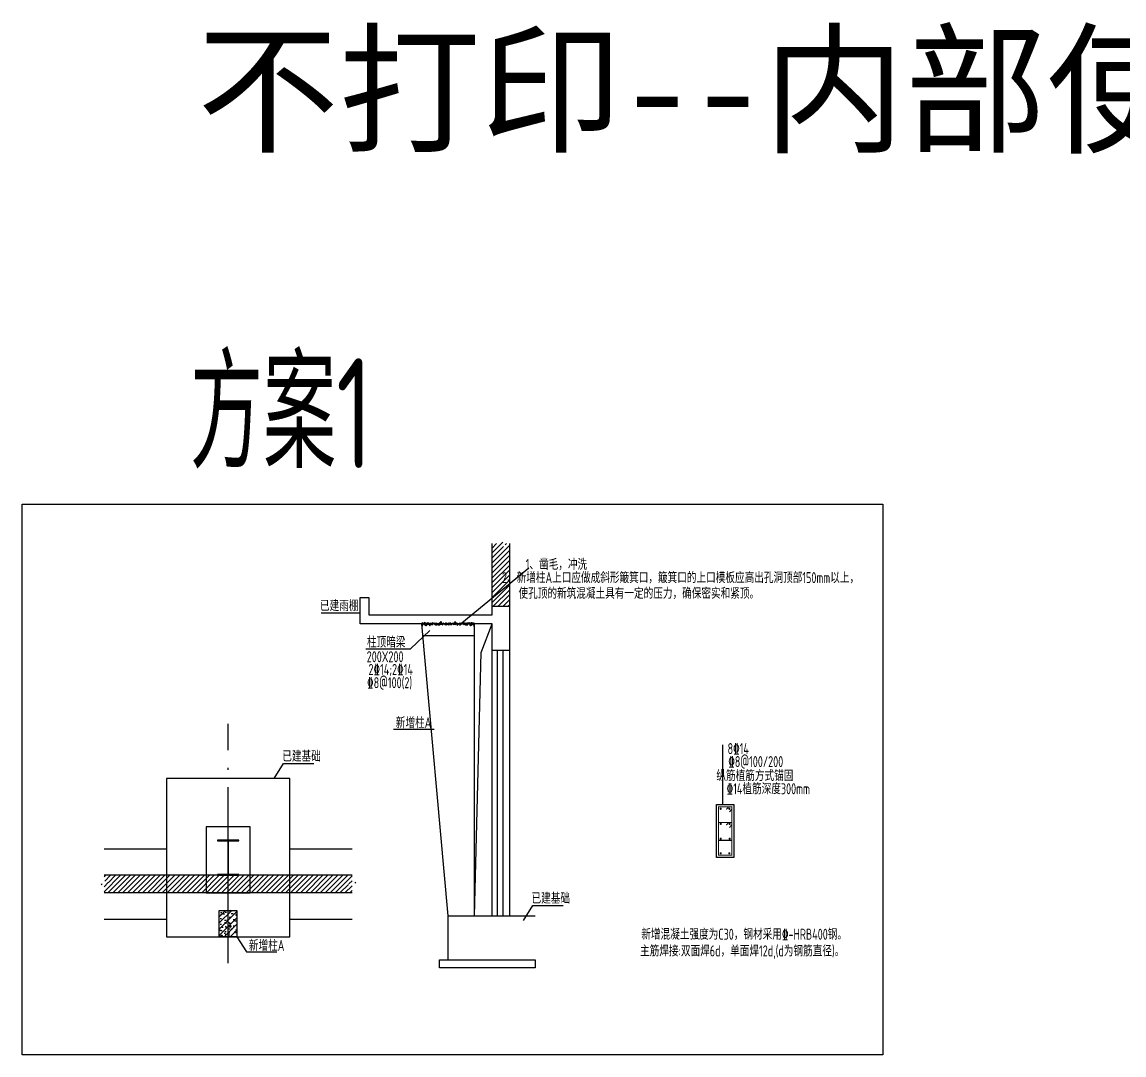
# Model space of a CAD drawing. Extents: x 32461 to 372567, y -698896 to 182569.
# Drawn here: x 95732 to 108254, y 170835 to 182569 of the extents above; entities that cross this region are included whole.
import ezdxf
from ezdxf.enums import TextEntityAlignment as Align

# ---------------------------------------------------------------- set-up
doc = ezdxf.new("R2010")
doc.units = 0
doc.header["$LTSCALE"] = 1000
doc.header["$MEASUREMENT"] = 0
doc.linetypes.add('DOTE', pattern=[2.42, 2, -0.2, 0.02, -0.2])
for name, color, linetype in [('DOTE', 252, 'CONTINUOUS'), ('GZ', 30, 'CONTINUOUS'), ('PUB_HATCH', 8, 'CONTINUOUS'), ('PUB_TEXT', 7, 'CONTINUOUS'), ('PUB_TITLE', 4, 'CONTINUOUS'), ('REIN', 1, 'CONTINUOUS'), ('S1', 2, 'CONTINUOUS'), ('S_BEAMDIMMASS', 2, 'CONTINUOUS'), ('WALL', 6, 'CONTINUOUS'), ('基础', 2, 'CONTINUOUS'), ('柱', 2, 'CONTINUOUS'), ('钢柱', 3, 'CONTINUOUS')]:
    doc.layers.add(name, color=color, linetype=linetype)
doc.styles.add('TSSD_REIN', font='atssdeng.shx', dxfattribs={"width": 0.7, "bigfont": 'atssdchn.shx'})
doc.styles.add('黑体', font='simhei.ttf', dxfattribs={"width": 0.6, "height": 4.3})
pattern_1 = [(45, (-159547.795, 227306.08), (-28.0633004, 28.0633004), [])]

msp = doc.modelspace()

# ---------------------------------------------------------------- hatches: boundary and pattern name
at = {"layer": 'GZ'}
h = msp.add_hatch(dxfattribs=at)
h.set_pattern_fill('钢筋混凝土', color=256, scale=20, style=0)
h.set_pattern_definition([(225, (151558.44, 247980.683), (35.35534, -35.35534), []), (230, (151558.44, 247980.68), (-143.45204, 12.55043), [15, -165]), (175, (151558.44, 247980.68), (27.75027, -150.43843), [12, -132]), (280.4514, (151546.48, 247981.73), (-115.70188, -137.8879), [12.74804, -140.22842]), (226.1842, (151558.44, 247940.68), (-213.4482, 33.1038), [22.5, -247.5]), (276.6356, (151540.65, 247943.44), (-186.93254, -194.82357), [19.12206, -210.3426]), (171.1842, (151558.44, 247940.68), (-186.9324, -194.8237), [18, -198]), (201, (151538.44, 247950.68), (-119.38141, 80.52378), [15, -165]), (146, (151538.44, 247950.68), (-48.66307, -145.03), [12, -132]), (251.4514, (151528.49, 247957.4), (-168.04453, -64.5061), [12.74804, -140.22842]), (217.5, (151558.44, 247980.683), (-2.43197, -66.57877), [0, -130.4, 0, -134, 0, -132.5]), (187.5, (151558.44, 247980.68), (-52.61391, -78.88234), [0, -76.4, 0, -127.4, 0, -50.5]), (147.5, (151603.04, 247980.683), (-106.764487, 4.510974), [0, -50, 0, -156, 0, -207]), (137.5, (151623.04, 247980.68), (-116.63723, -20.021), [0, -65, 0, -103.6, 0, -147])])
h.paths.add_polyline_path([(98173.8, 172175.5), (97973.8, 172175.5), (97973.8, 172475.5), (98173.8, 172475.5)])
at = {"layer": 'PUB_HATCH'}
h = msp.add_hatch(dxfattribs=at)
h.set_pattern_fill('ANSI31', color=256, scale=25, style=0)
h.set_pattern_definition(pattern_1)
h.paths.add_polyline_path([(101273.8, 176644.2), (101226.9, 176644.2), (101208.3, 176591.7), (101189.8, 176696.7), (101170.7, 176644.2), (101073.8, 176644.2), (101073.8, 176025.8), (101273.8, 176190.6)])
h.paths.add_polyline_path([(101273.8, 176190.6), (101073.8, 176025.8), (101073.8, 175933.4), (101273.8, 175933.4)])
h = msp.add_hatch(dxfattribs=at)
h.set_pattern_fill('ANSI31', color=256, scale=25, style=0)
h.set_pattern_definition(pattern_1)
h.paths.add_polyline_path([(97373.8, 172875.5), (96663.9, 172875.5), (96663.9, 172812.2), (96716.4, 172793.1), (96611.4, 172774.6), (96663.9, 172755.9), (96663.9, 172675.5), (97373.8, 172675.5)])
h.paths.add_polyline_path([(97823.8, 172875.5), (97373.8, 172875.5), (97373.8, 172675.5), (97823.8, 172675.5)])
h.paths.add_polyline_path([(98073.8, 172875.5), (97823.8, 172875.5), (97823.8, 172675.5), (98073.8, 172675.5)])
h.paths.add_polyline_path([(98323.8, 172875.5), (98073.8, 172875.5), (98073.8, 172675.5), (98323.8, 172675.5)])
h.paths.add_polyline_path([(98773.8, 172875.5), (98323.8, 172875.5), (98323.8, 172675.5), (98773.8, 172675.5)])
h.paths.add_polyline_path([(99431.2, 172774.6), (99536.2, 172793.1), (99483.7, 172812.2), (99483.7, 172875.5), (98773.8, 172875.5), (98773.8, 172675.5), (99483.7, 172675.5), (99483.7, 172755.9)])
h.paths.add_polyline_path([(97578.2, 172679.6), (97578.2, 172871.4), (97690.7, 172871.4), (97690.7, 172679.6)], flags=24)

# ---------------------------------------------------------------- linework, layer by layer
at = {"layer": 'DOTE', "color": 251, "linetype": 'DOTE'}
for p, q in [((98073.8, 171875.5), (98073.8, 174597.7)), ((99483.7, 172875.5), (96663.9, 172875.5))]:
    msp.add_line(p, q, dxfattribs=at)
at = {"layer": 'GZ'}
msp.add_lwpolyline([(98173.8, 172175.5), (97973.8, 172175.5), (97973.8, 172475.5), (98173.8, 172475.5)], close=True, dxfattribs=at)
at = {"layer": 'PUB_HATCH'}
msp.add_line((100285.9, 175599.2), (100873.8, 175599.2), dxfattribs=at)
msp.add_lwpolyline([(95732, 177091.3), (105515.4, 177091.3), (105515.4, 170834.6), (95732, 170834.6)], close=True, dxfattribs=at)
for points in [[(100873.2, 175733.4), (100854.4, 175723), (100850.4, 175742.6), (100830.1, 175711.5), (100824, 175742.6), (100811.1, 175719.6), (100801.7, 175746.6), (100782.8, 175709.5), (100764.5, 175743.9), (100757.1, 175722.3), (100730.7, 175743.2), (100726.6, 175725), (100707.7, 175733.4), (100679.3, 175722.3), (100650.9, 175758.8), (100647.5, 175727.7), (100635.4, 175721.6), (100635.4, 175733.4), (100601.6, 175723.7), (100578.4, 175740), (100565.5, 175716.3), (100549.3, 175746.7), (100542.5, 175718.4), (100518.9, 175745.4), (100508.7, 175727.1), (100496.6, 175742), (100495.2, 175721.1), (100477.6, 175746.7), (100470.9, 175713), (100442.5, 175744.7), (100440.4, 175715), (100422.2, 175743.4), (100406.6, 175727.8), (100391.1, 175749.4), (100387.7, 175721.1), (100366.1, 175742), (100366.1, 175733.4), (100355.9, 175717.7), (100341.7, 175748.1), (100320.8, 175708.9), (100310.6, 175733.4), (100309.3, 175750.8), (100295.1, 175721.1), (100283.6, 175747.4), (100280.2, 175706.9), (100273.8, 175733.4)], [(100274.3, 175733.4), (100293.1, 175723), (100297.2, 175742.6), (100317.4, 175711.5), (100323.5, 175742.6), (100336.4, 175719.6), (100345.8, 175746.6), (100364.8, 175709.5), (100383, 175743.9), (100390.5, 175722.3), (100416.8, 175743.2), (100420.9, 175725), (100439.8, 175733.4), (100468.2, 175722.3), (100496.6, 175758.8), (100500, 175727.7), (100512.2, 175721.6), (100512.2, 175733.4), (100546, 175723.7), (100569.2, 175740), (100582, 175716.3), (100598.2, 175746.7), (100605, 175718.4), (100628.7, 175745.4), (100638.8, 175727.1), (100651, 175742), (100652.3, 175721.1), (100669.9, 175746.7), (100676.7, 175713), (100705.1, 175744.7), (100707.1, 175715), (100725.3, 175743.4), (100740.9, 175727.8), (100756.4, 175749.4), (100759.8, 175721.1), (100781.4, 175742), (100781.4, 175733.4), (100791.6, 175717.7), (100805.8, 175748.1), (100826.7, 175708.9), (100836.9, 175733.4), (100838.2, 175750.8), (100852.4, 175721.1), (100863.9, 175747.4), (100867.3, 175706.9), (100873.8, 175733.4)], [(100873.8, 172414.7), (100949.9, 175407.5), (101073.8, 175733.4)]]:
    msp.add_lwpolyline(points, dxfattribs=at)
at = {"layer": 'PUB_TITLE'}
for p, q in [((101073.8, 175833.4), (101073.8, 176644.2)), ((101273.8, 172414.7), (101273.8, 176644.2)), ((99573.8, 175733.4), (99573.8, 176033.4)), ((99573.8, 176033.4), (99673.8, 176033.4)), ((99673.8, 176033.4), (99673.8, 175833.4)), ((101073.8, 175933.4), (101273.8, 175933.4)), ((99673.8, 175833.4), (101073.8, 175833.4)), ((101073.8, 175733.4), (99573.8, 175733.4)), ((100573.8, 172414.7), (100273.8, 175733.4)), ((100873.8, 172414.7), (100873.8, 175733.4)), ((101073.8, 172414.7), (101073.8, 175733.4)), ((101073.8, 175433.4), (101273.8, 175433.4)), ((100573.8, 172414.7), (101562.8, 172414.7)), ((100573.8, 171914.7), (100573.8, 172414.7)), ((100573.8, 171914.7), (101562.8, 171914.7))]:
    msp.add_line(p, q, dxfattribs=at)
msp.add_lwpolyline([(100474.7, 171914.7), (101562.8, 171914.7), (101562.8, 171825), (100474.7, 171825)], close=True, dxfattribs=at)
at = {"layer": 'REIN', "const_width": 12.5}
for points in [[(103647, 173653.2), (103797, 173653.2), (103797, 173103.2), (103647, 173103.2)], [(103647, 173475.9), (103797, 173475.9), (103797, 173273.2), (103647, 173273.2)]]:
    msp.add_lwpolyline(points, close=True, dxfattribs=at)
for points in [[(103677.5, 173631.5, 1), (103665, 173631.5, 1)], [(103776.4, 173631.5, 1), (103763.9, 173631.5, 1)], [(103677.5, 173459.9, 1), (103665, 173459.9, 1)], [(103766.4, 173459.9, -1), (103778.9, 173459.9, -1)], [(103677.5, 173291.5, 1), (103665, 173291.5, 1)], [(103766.4, 173291.5, -1), (103778.9, 173291.5, -1)], [(103677.5, 173124.9, -1), (103665, 173124.9, -1)], [(103776.4, 173124.9, -1), (103763.9, 173124.9, -1)]]:
    msp.add_lwpolyline(points, format="xyb", close=True, dxfattribs=at)
for points in [[(103762, 173655), (103734.9, 173622.4)], [(103797.4, 173627.1), (103770.3, 173594.5)], [(103762, 173477.8), (103734.9, 173445.1)], [(103797.4, 173449.9), (103770.3, 173417.3)]]:
    msp.add_lwpolyline(points, dxfattribs=at)
at = {"layer": 'S1'}
for p, q in [((96663.9, 173175.5), (97373.8, 173175.5)), ((98773.8, 173175.5), (99483.7, 173175.5)), ((96663.9, 172375.5), (97373.8, 172375.5)), ((98773.8, 172375.5), (99483.7, 172375.5))]:
    msp.add_line(p, q, dxfattribs=at)
at = {"layer": 'S_BEAMDIMMASS'}
for p, q in [((101130.9, 175433.4), (101130.9, 172414.7)), ((101197.4, 175433.4), (101197.4, 172414.7)), ((103696.2, 173678.2), (103696.2, 174357.3))]:
    msp.add_line(p, q, dxfattribs=at)
for points in [[(100730.7, 175743.2), (101492.2, 176370.4)], [(99133, 175856.7), (99133, 175856.7), (99573.8, 175856.7)], [(99637.8, 175450), (99637.8, 175450), (100145.2, 175450), (100365.6, 175657.3)], [(99951.3, 174534.2), (99951.3, 174534.2), (100413.5, 174534.2)], [(98596.8, 173975.5), (98705, 174146.7), (99049.6, 174146.7)], [(101429, 172361), (101537.2, 172532.2), (101881.8, 172532.2)], [(98173.8, 172175.5), (98281.9, 172004.3), (98626.6, 172004.3)]]:
    msp.add_lwpolyline(points, dxfattribs=at)
at = {"layer": 'WALL'}
for points in [[(99483.7, 172875.5), (96663.9, 172875.5)], [(99483.7, 172675.5), (96663.9, 172675.5)]]:
    msp.add_lwpolyline(points, dxfattribs=at)
at = {"layer": '基础'}
msp.add_lwpolyline([(97373.8, 172175.5), (98773.8, 172175.5), (98773.8, 173975.5), (97373.8, 173975.5)], close=True, dxfattribs=at)
at = {"layer": '柱'}
for points in [[(103622, 173678.2), (103822, 173678.2), (103822, 173078.2), (103622, 173078.2)], [(97823.8, 172675.5), (98323.8, 172675.5), (98323.8, 173425.5), (97823.8, 173425.5)]]:
    msp.add_lwpolyline(points, close=True, dxfattribs=at)
at = {"layer": '钢柱'}
msp.add_lwpolyline([(98193.8, 173275.5), (97953.8, 173275.5), (97953.8, 173265.5), (98069.8, 173265.5), (98069.8, 172885.5), (97953.8, 172885.5), (97953.8, 172875.5), (98193.8, 172875.5), (98193.8, 172885.5), (98077.8, 172885.5), (98077.8, 173265.5), (98193.8, 173265.5), (98193.8, 173275.5)], dxfattribs=at)

# ---------------------------------------------------------------- texts
at = {"layer": 'PUB_TEXT', "color": 11, "style": '黑体'}
msp.add_text('不打印--内部使用', height=1180.13, dxfattribs=at).set_placement((97720.8, 181210.5))
at = {"layer": 'S_BEAMDIMMASS', "style": 'TSSD_REIN', "width": 0.7}
for s, height, p in [('方案1', 1250, (98679.4, 178192.8)), ('1、凿毛，冲洗', 125, (101805, 176412.8)), ('2、新增柱A上口应做成斜形簸箕口，簸箕口的上口模板应高出孔洞顶部150mm以上，', 125, (103215, 176262.5)), ('使孔顶的新筑混凝土具有一定的压力，确保密实和紧顶。', 125, (102741, 176084.2)), ('200X200', 125, (99857.9, 175358.4)), ('2%%13214;2%%13214', 125, (99921, 175209.5)), ('%%1328@100(2)', 125, (99908.7, 175064.6)), ('8%%13214', 125, (103870.7, 174315.1)), ('%%1328@100/200', 125, (104069.4, 174168.3)), ('纵筋植筋方式锚固', 125, (104059.4, 174014.6)), ('%%13214植筋深度300mm', 125, (104212.1, 173865.3))]:
    msp.add_text(s, height=height, dxfattribs=at).set_placement(p, align=Align.MIDDLE)
for s, p in [('已建雨棚', (99117.6, 175876.3)), ('柱顶暗梁', (99651.7, 175462.1)), ('新增柱A', (99979.4, 174546.3)), ('已建基础', (98689.5, 174166.3)), ('已建基础', (101521.7, 172551.8)), ('新增混凝土强度为C30，钢材采用%%132-HRB400钢。', (102769.2, 172143.8)), ('新增柱A', (98310, 172016.4)), ('主筋焊接:双面焊6d，单面焊12d,(d为钢筋直径)。', (102754.8, 171954.2))]:
    msp.add_text(s, height=125, dxfattribs=at).set_placement(p)

doc.saveas('drawing.dxf')
